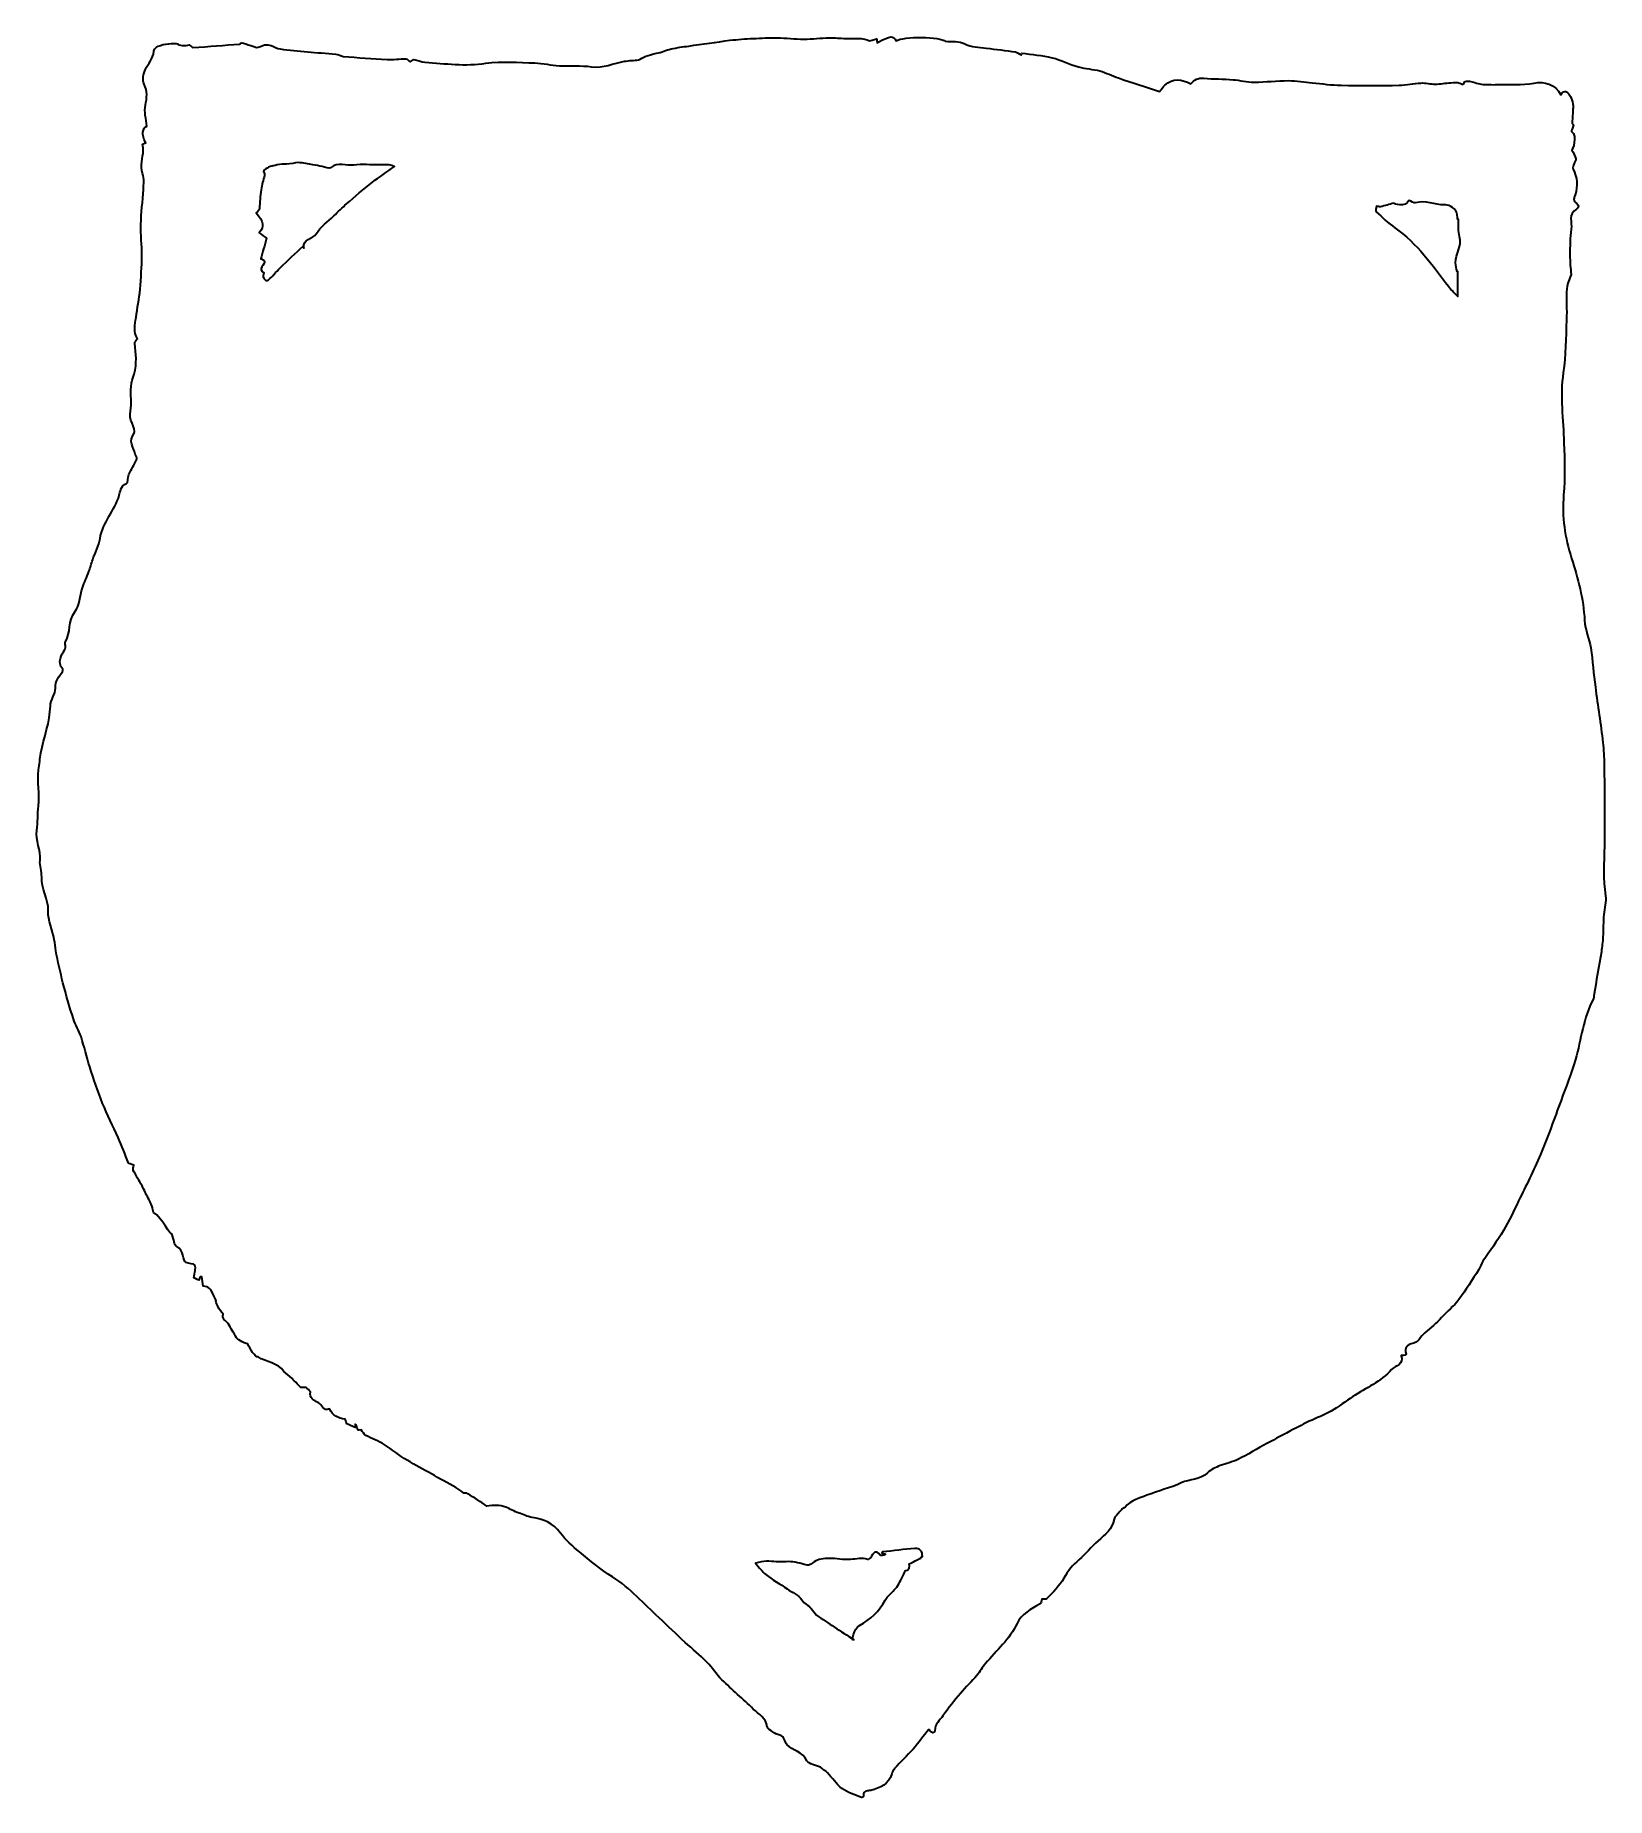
# Model space of a CAD drawing. Header units: millimetres. Extents: x 55.6 to 144.7, y -206.4 to -106.5.
import ezdxf

# ---------------------------------------------------------------- set-up
doc = ezdxf.new("R2010")
doc.units = ezdxf.units.MM
doc.header["$MEASUREMENT"] = 0
doc.layers.add('Layer 1', color=7, linetype='Continuous', lineweight=0)

msp = doc.modelspace()

# ---------------------------------------------------------------- linework, layer by layer
at = {"layer": 'Layer 1', "color": 12, "lineweight": 35, "true_color": 0xe30613}
for points, knots in [([(144.593, -155.272), (144.415, -154.333), (144.519, -153.398), (144.523, -152.46), (144.531, -150.925), (144.533, -149.39), (144.509, -147.854), (144.502, -147.433), (144.483, -147.011), (144.437, -146.592), (144.323, -145.543), (144.145, -144.501), (144.009, -143.454), (143.912, -142.711), (143.864, -141.963), (143.749, -141.224), (143.667, -140.704), (143.428, -140.2), (143.401, -139.682), (143.34, -138.463), (143.024, -137.294), (142.664, -136.158), (142.284, -134.969), (142.109, -133.805), (142.213, -132.562), (142.293, -131.589), (142.261, -130.603), (142.233, -129.624), (142.197, -128.297), (141.99, -126.982), (142.194, -125.642), (142.343, -124.665), (142.337, -123.664), (142.378, -122.673), (142.403, -122.071), (142.359, -121.464), (142.394, -120.864), (142.409, -120.603), (142.545, -120.348), (142.631, -120.075), (142.61, -119.743), (142.566, -119.36), (142.568, -118.977), (142.57, -118.49), (142.576, -117.997), (142.644, -117.515), (142.697, -117.131), (142.453, -116.655), (142.949, -116.374), (143.074, -116.303), (143.08, -116.129), (142.956, -116.056), (142.711, -115.911), (142.806, -115.735), (142.863, -115.558), (143.024, -115.057), (142.991, -114.58), (142.745, -114.108), (142.706, -114.034), (142.77, -113.898), (142.801, -113.796), (142.828, -113.705), (142.926, -113.605), (142.907, -113.533), (142.861, -113.359), (142.763, -113.2), (142.684, -113.03), (142.706, -113.021), (143.022, -112.262), (142.665, -111.97), (142.634, -111.945), (142.725, -111.77), (142.779, -111.602), (142.774, -111.598), (142.694, -111.536), (142.689, -111.532), (142.711, -111.205), (142.75, -110.603), (142.749, -110.604), (142.75, -110.602), (142.752, -110.601), (142.753, -110.6), (142.77, -110.587), (142.674, -110.052), (142.572, -109.931), (142.453, -109.787), (142.257, -109.524), (142.054, -109.892), (141.741, -109.309), (141.108, -109.131), (140.536, -109.231), (139.852, -109.351), (139.14, -109.306), (138.439, -109.323), (138.143, -109.33), (137.845, -109.321), (137.55, -109.301), (137.427, -109.293), (137.308, -109.239), (137.187, -109.206), (137.073, -109.186), (136.975, -109.144), (136.872, -109.134), (136.78, -109.125), (136.606, -109.138), (136.602, -109.162), (136.559, -109.414), (136.468, -109.276), (136.339, -109.236), (136.178, -109.185), (135.99, -109.201), (135.815, -109.212), (135.525, -109.231), (135.237, -109.29), (134.948, -109.293), (134.672, -109.295), (134.395, -109.218), (134.121, -109.231), (133.714, -109.252), (133.309, -109.355), (132.902, -109.362), (131.807, -109.381), (130.711, -109.382), (129.616, -109.36), (129.067, -109.349), (128.519, -109.275), (127.973, -109.224), (127.524, -109.184), (127.078, -109.097), (126.631, -109.097), (125.978, -109.097), (125.327, -109.182), (124.674, -109.182), (124.278, -109.182), (123.881, -109.072), (123.483, -109.042), (122.931, -109.001), (122.375, -109.007), (121.824, -108.96), (121.502, -108.931), (121.272, -109.042), (121.098, -109.278), (120.581, -109.019), (120.085, -108.929), (119.618, -109.355), (119.524, -109.442), (119.449, -109.553), (119.322, -109.704), (118.571, -109.462), (117.777, -109.212), (116.987, -108.947), (116.634, -108.827), (116.301, -108.644), (115.944, -108.546), (115.546, -108.439), (115.12, -108.431), (114.725, -108.318), (114.219, -108.174), (113.74, -107.923), (113.229, -107.8), (112.67, -107.665), (112.088, -107.622), (111.514, -107.539), (111.501, -107.595), (111.485, -107.661), (111.485, -107.662), (111.364, -107.589), (111.266, -107.49), (111.156, -107.473), (110.604, -107.388), (110.048, -107.331), (109.495, -107.251), (109.08, -107.191), (108.665, -107.211), (108.256, -106.996), (107.968, -106.844), (107.569, -106.905), (107.17, -106.866), (106.975, -106.61), (104.766, -106.554), (104.406, -106.85), (104.224, -106.526), (104.117, -106.536), (103.33, -106.947), (103.315, -106.874), (103.3, -106.803), (103.285, -106.73), (103.117, -106.776), (102.95, -106.822), (102.893, -106.837), (102.691, -106.781), (102.555, -106.715), (102.414, -106.707), (102.125, -106.691), (101.833, -106.71), (101.542, -106.705), (101.232, -106.698), (100.921, -106.663), (100.611, -106.671), (100.132, -106.683), (99.655, -106.742), (99.176, -106.742), (98.667, -106.74), (98.157, -106.685), (97.646, -106.671), (97.197, -106.661), (96.745, -106.692), (96.297, -106.71), (95.856, -106.728), (95.417, -106.758), (94.979, -106.813), (94.203, -106.911), (93.428, -107.027), (92.654, -107.136), (92.317, -107.184), (91.979, -107.226), (91.648, -107.3), (91.369, -107.363), (91.104, -107.498), (90.824, -107.545), (90.564, -107.589), (90.111, -107.72), (89.899, -107.881), (89.871, -107.893), (89.831, -107.909), (89.802, -107.921), (89.538, -107.948), (89.272, -107.96), (89.01, -108.001), (88.383, -108.099), (87.809, -108.418), (87.127, -108.313), (86.536, -108.222), (85.92, -108.289), (85.317, -108.253), (84.852, -108.224), (84.392, -108.107), (83.929, -108.094), (83.005, -108.069), (82.064, -107.98), (81.159, -108.114), (79.99, -108.287), (78.853, -108.139), (77.704, -108.048), (77.489, -108.031), (77.281, -107.94), (77.066, -107.908), (77.008, -107.9), (76.938, -107.987), (76.866, -108.036), (76.8, -107.987), (76.712, -107.865), (76.622, -107.863), (76.268, -107.858), (75.912, -107.919), (75.559, -107.901), (74.731, -107.86), (73.906, -107.793), (73.079, -107.724), (72.935, -107.711), (72.798, -107.605), (72.652, -107.591), (72.119, -107.539), (71.584, -107.515), (71.05, -107.468), (70.532, -107.422), (70.013, -107.375), (69.498, -107.302), (69.325, -107.278), (69.167, -107.164), (68.996, -107.113), (68.876, -107.077), (68.739, -107.049), (68.621, -107.075), (68.537, -107.093), (68.236, -107.24), (68.165, -107.221), (67.73, -107.102), (67.285, -106.849), (67.211, -107.023), (66.335, -107.09), (65.478, -107.154), (64.544, -107.225), (64.531, -107.212), (64.435, -107.129), (64.368, -107.07), (64.147, -107.158), (63.711, -107.097), (63.698, -107.013), (63.571, -107.002), (63.455, -106.974), (63.344, -106.988), (62.958, -107.039), (62.391, -107.081), (62.348, -107.433), (62.294, -107.877), (62.03, -108.116), (61.867, -108.453), (61.749, -108.695), (61.687, -109.069), (61.796, -109.29), (62.001, -109.707), (61.951, -110.06), (61.865, -110.484), (61.79, -110.854), (61.906, -111.265), (61.94, -111.683), (61.706, -111.756), (61.63, -112.178), (61.887, -112.618), (61.805, -112.654), (61.724, -112.69), (61.703, -112.699), (61.724, -112.856), (61.749, -112.953), (61.747, -113.049), (61.734, -113.486), (61.536, -113.902), (61.711, -114.364), (61.813, -114.633), (61.77, -114.965), (61.753, -115.267), (61.716, -115.929), (61.626, -116.589), (61.609, -117.251), (61.594, -117.829), (61.672, -118.409), (61.666, -118.988), (61.66, -119.631), (61.624, -120.275), (61.565, -120.916), (61.515, -121.451), (61.407, -121.979), (61.337, -122.513), (61.282, -122.923), (61.164, -123.345), (61.417, -123.715), (61.366, -123.802), (61.256, -123.898), (61.263, -123.985), (61.315, -124.563), (61.415, -125.121), (61.221, -125.717), (61.072, -126.175), (60.993, -126.655), (61.059, -127.132), (61.122, -127.587), (60.865, -128.051), (61.112, -128.508), (61.204, -128.677), (61.308, -128.977), (61.231, -129.073), (60.873, -129.509), (61.189, -129.865), (61.293, -130.248), (61.321, -130.35), (61.406, -130.474), (61.374, -130.547), (61.243, -130.841), (61.06, -131.112), (60.93, -131.406), (60.856, -131.572), (60.887, -131.899), (60.802, -131.926), (60.452, -132.032), (60.437, -132.416), (60.387, -132.584), (60.124, -133.448), (59.453, -134.115), (59.295, -135.024), (59.222, -135.438), (59.018, -135.828), (58.88, -136.23), (58.804, -136.454), (58.75, -136.685), (58.669, -136.907), (58.552, -137.218), (58.4, -137.517), (58.296, -137.833), (58.149, -138.282), (58.145, -138.831), (57.876, -139.179), (57.467, -139.709), (57.66, -140.367), (57.333, -140.884), (57.25, -141.014), (57.435, -141.135), (57.29, -141.359), (57.133, -141.6), (56.84, -142.042), (57.18, -142.434), (57.203, -142.462), (57.196, -142.547), (57.17, -142.58), (56.949, -142.853), (56.766, -143.109), (56.771, -143.514), (56.774, -143.847), (56.489, -144.18), (56.482, -144.516), (56.465, -145.44), (56.114, -146.288), (55.947, -147.177), (55.886, -147.496), (55.867, -147.828), (55.815, -148.145), (55.705, -148.807), (55.912, -149.52), (55.81, -150.184), (55.74, -150.65), (55.787, -151.108), (55.716, -151.569), (55.626, -152.143), (55.971, -152.683), (55.898, -153.277), (55.862, -153.574), (56.002, -153.888), (55.99, -154.192), (55.962, -154.872), (56.38, -155.448), (56.36, -156.144), (56.345, -156.674), (56.591, -157.21), (56.707, -157.748), (56.753, -157.96), (56.745, -158.183), (56.79, -158.396), (56.916, -159.001), (57.041, -159.606), (57.196, -160.203), (57.375, -160.891), (57.572, -161.574), (57.791, -162.25), (57.902, -162.593), (58.105, -162.906), (58.218, -163.249), (58.402, -163.812), (58.529, -164.396), (58.712, -164.961), (58.937, -165.656), (59.171, -166.351), (59.445, -167.029), (59.707, -167.685), (60.031, -168.317), (60.316, -168.965), (60.526, -169.441), (60.715, -169.928), (60.914, -170.409), (60.878, -170.419), (61.071, -170.498), (61.214, -170.529), (61.197, -170.644), (61.142, -170.758), (61.176, -170.826), (61.33, -171.124), (61.512, -171.407), (61.677, -171.699), (61.743, -171.814), (61.79, -171.939), (61.85, -172.058), (61.965, -172.287), (62.092, -172.512), (62.197, -172.747), (62.252, -172.868), (62.269, -173.007), (62.324, -173.208), (62.822, -173.505), (63.303, -174.584), (63.372, -174.422), (63.481, -174.734), (63.501, -175.08), (63.645, -175.143), (64.055, -175.325), (63.99, -175.974), (64.148, -176.048), (64.317, -176.125), (64.635, -176.097), (64.672, -176.196), (64.738, -176.375), (64.646, -176.614), (64.61, -176.908), (64.627, -176.918), (64.76, -176.984), (64.894, -177.054), (64.926, -176.969), (64.948, -176.913), (64.97, -176.856), (65.001, -176.855), (65.032, -176.853), (65.063, -176.852), (65.09, -177.029), (65.115, -177.206), (65.143, -177.389), (65.491, -177.47), (65.496, -177.362), (65.873, -178.197), (65.8, -178.239), (66.057, -178.776), (66.281, -178.97), (66.154, -179.263), (66.443, -179.334), (66.555, -179.504), (66.72, -179.753), (66.857, -180.022), (67.028, -180.32), (67.018, -180.34), (67.404, -180.63), (67.676, -180.66), (67.746, -180.904), (68.103, -181.437), (68.247, -181.397), (68.715, -181.699), (69.37, -181.714), (69.715, -182.223), (69.869, -182.352), (70.025, -182.481), (70.16, -182.594), (70.16, -182.594), (70.572, -183.052), (70.698, -183.122), (70.698, -183.122), (70.941, -183.122), (70.941, -183.122), (70.941, -183.122), (70.978, -183.124), (70.978, -183.124), (71.06, -183.207), (71.143, -183.289), (71.225, -183.372), (71.142, -183.731), (71.424, -183.874), (71.652, -183.976), (71.88, -184.079), (71.927, -184.508), (72.296, -184.333), (72.456, -184.728), (72.784, -184.864), (73.175, -184.922), (73.215, -184.928), (73.235, -185.072), (73.276, -185.187), (73.383, -185.233), (73.56, -185.309), (73.747, -185.39), (73.747, -185.39), (73.747, -185.208), (73.747, -185.208), (73.918, -185.253), (73.758, -185.652), (74.088, -185.527), (74.177, -185.636), (74.246, -185.78), (74.36, -185.843), (74.698, -186.029), (75.071, -186.156), (75.399, -186.356), (75.845, -186.629), (76.244, -186.979), (76.694, -187.243), (77.603, -187.777), (78.536, -188.274), (79.456, -188.793), (79.609, -188.878), (79.743, -188.995), (79.904, -189.111), (79.949, -189.115), (80.062, -189.095), (80.134, -189.14), (80.499, -189.364), (80.854, -189.607), (81.212, -189.843), (81.581, -189.793), (81.956, -189.783), (82.284, -189.902), (82.537, -189.995), (82.753, -190.158), (83.039, -190.237), (83.267, -190.302), (83.508, -190.446), (83.772, -190.484), (84.405, -190.573), (84.962, -190.798), (85.373, -191.354), (85.677, -191.765), (86.057, -192.114), (86.451, -192.441), (87.053, -192.941), (87.671, -193.432), (88.329, -193.852), (89.335, -194.494), (90.11, -195.381), (90.972, -196.178), (91.467, -196.638), (91.954, -197.108), (92.451, -197.567), (92.854, -197.939), (93.287, -198.284), (93.672, -198.675), (93.98, -198.986), (94.211, -199.375), (94.524, -199.682), (95.102, -200.25), (95.737, -200.761), (96.304, -201.34), (96.599, -201.641), (97.056, -201.834), (97.094, -202.358), (97.102, -202.452), (97.272, -202.548), (97.382, -202.618), (97.515, -202.701), (97.658, -202.783), (97.808, -202.819), (98.099, -202.888), (98.052, -203.19), (98.211, -203.354), (98.55, -203.704), (99.099, -203.758), (99.346, -204.267), (99.44, -204.465), (99.847, -204.513), (100.111, -204.628), (100.224, -204.759), (100.388, -204.831), (100.505, -204.95), (100.785, -205.238), (101.004, -205.601), (101.321, -205.834), (101.644, -206.072), (102.053, -206.192), (102.429, -206.353), (102.457, -206.364), (102.56, -206.29), (102.557, -206.269), (102.487, -205.911), (102.821, -205.985), (102.955, -205.952), (103.506, -205.813), (103.969, -205.603), (104.153, -205.013), (104.187, -204.903), (104.235, -204.797), (104.313, -204.711), (104.654, -204.336), (105.024, -203.985), (105.359, -203.604), (105.667, -203.254), (105.946, -202.877), (106.249, -202.497), (106.409, -202.73), (106.604, -202.732), (106.597, -202.565), (106.581, -202.173), (106.872, -201.985), (107.048, -201.729), (107.354, -201.289), (107.693, -200.869), (108.038, -200.459), (108.335, -200.105), (108.669, -199.783), (108.97, -199.433), (109.15, -199.223), (109.28, -198.97), (109.46, -198.76), (110.089, -198.027), (110.825, -197.38), (111.25, -196.492), (111.507, -195.953), (112.023, -195.672), (112.549, -195.387), (112.618, -195.35), (112.611, -195.224), (112.644, -195.111), (112.715, -195.108), (112.882, -195.148), (112.939, -195.087), (113.28, -194.717), (113.666, -194.363), (113.899, -193.929), (114.115, -193.527), (114.405, -193.175), (114.757, -192.884), (115.145, -192.564), (115.447, -192.137), (115.834, -191.813), (116.243, -191.471), (116.642, -191.147), (116.741, -190.585), (116.749, -190.545), (116.765, -190.505), (116.792, -190.474), (116.916, -190.331), (117.044, -190.192), (117.17, -190.052), (117.185, -189.956), (117.325, -189.967), (117.371, -189.907), (117.682, -189.499), (118.165, -189.405), (118.597, -189.232), (119.239, -188.975), (119.924, -188.816), (120.552, -188.53), (121.039, -188.308), (121.62, -188.366), (122.042, -187.954), (122.233, -187.769), (122.508, -187.654), (122.761, -187.55), (123.089, -187.415), (123.451, -187.358), (123.764, -187.202), (124.323, -186.927), (124.853, -186.598), (125.399, -186.3), (125.889, -186.031), (126.385, -185.77), (126.88, -185.51), (127.185, -185.348), (127.492, -185.188), (127.805, -185.039), (128.215, -184.845), (128.649, -184.69), (129.042, -184.465), (129.467, -184.221), (129.851, -183.904), (130.266, -183.64), (131.022, -183.16), (131.851, -182.788), (132.469, -182.111), (132.686, -181.872), (133.187, -181.846), (133.017, -181.309), (133.134, -181.349), (133.319, -181.261), (133.296, -181.218), (133.115, -180.886), (133.466, -180.661), (133.579, -180.651), (134.003, -180.612), (134.104, -180.231), (134.353, -180.022), (134.679, -179.75), (135.013, -179.487), (135.292, -179.167), (135.597, -178.817), (136.002, -178.527), (136.276, -178.149), (136.677, -177.598), (137.037, -177.017), (137.405, -176.443), (137.498, -176.297), (137.537, -176.119), (137.633, -175.977), (138.02, -175.392), (138.449, -174.833), (138.809, -174.232), (139.13, -173.696), (139.384, -173.122), (139.658, -172.558), (140.081, -171.688), (140.528, -170.826), (140.902, -169.935), (141.326, -168.926), (141.687, -167.891), (142.065, -166.863), (142.348, -166.095), (142.652, -165.333), (142.879, -164.548), (143.211, -163.4), (143.314, -162.183), (143.901, -161.109), (143.926, -161.062), (143.911, -160.996), (143.92, -160.939), (144.063, -160.107), (144.212, -159.274), (144.349, -158.441), (144.395, -158.164), (144.423, -157.881), (144.439, -157.601), (144.462, -157.176), (144.458, -156.75), (144.486, -156.326), (144.511, -155.972), (144.656, -155.604), (144.593, -155.272)], [0, 0, 0, 0, 1, 1, 1, 2, 2, 2, 3, 3, 3, 4, 4, 4, 5, 5, 5, 6, 6, 6, 7, 7, 7, 8, 8, 8, 9, 9, 9, 10, 10, 10, 11, 11, 11, 12, 12, 12, 13, 13, 13, 14, 14, 14, 15, 15, 15, 16, 16, 16, 17, 17, 17, 18, 18, 18, 19, 19, 19, 20, 20, 20, 21, 21, 21, 22, 22, 22, 23, 23, 23, 24, 24, 24, 25, 25, 25, 26, 26, 26, 27, 27, 27, 28, 28, 28, 29, 29, 29, 30, 30, 30, 31, 31, 31, 32, 32, 32, 33, 33, 33, 34, 34, 34, 35, 35, 35, 36, 36, 36, 37, 37, 37, 38, 38, 38, 39, 39, 39, 40, 40, 40, 41, 41, 41, 42, 42, 42, 43, 43, 43, 44, 44, 44, 45, 45, 45, 46, 46, 46, 47, 47, 47, 48, 48, 48, 49, 49, 49, 50, 50, 50, 51, 51, 51, 52, 52, 52, 53, 53, 53, 54, 54, 54, 55, 55, 55, 56, 56, 56, 57, 57, 57, 58, 58, 58, 59, 59, 59, 60, 60, 60, 61, 61, 61, 62, 62, 62, 63, 63, 63, 64, 64, 64, 65, 65, 65, 66, 66, 66, 67, 67, 67, 68, 68, 68, 69, 69, 69, 70, 70, 70, 71, 71, 71, 72, 72, 72, 73, 73, 73, 74, 74, 74, 75, 75, 75, 76, 76, 76, 77, 77, 77, 78, 78, 78, 79, 79, 79, 80, 80, 80, 81, 81, 81, 82, 82, 82, 83, 83, 83, 84, 84, 84, 85, 85, 85, 86, 86, 86, 87, 87, 87, 88, 88, 88, 89, 89, 89, 90, 90, 90, 91, 91, 91, 92, 92, 92, 93, 93, 93, 94, 94, 94, 95, 95, 95, 96, 96, 96, 97, 97, 97, 98, 98, 98, 99, 99, 99, 100, 100, 100, 101, 101, 101, 102, 102, 102, 103, 103, 103, 104, 104, 104, 105, 105, 105, 106, 106, 106, 107, 107, 107, 108, 108, 108, 109, 109, 109, 110, 110, 110, 111, 111, 111, 112, 112, 112, 113, 113, 113, 114, 114, 114, 115, 115, 115, 116, 116, 116, 117, 117, 117, 118, 118, 118, 119, 119, 119, 120, 120, 120, 121, 121, 121, 122, 122, 122, 123, 123, 123, 124, 124, 124, 125, 125, 125, 126, 126, 126, 127, 127, 127, 128, 128, 128, 129, 129, 129, 130, 130, 130, 131, 131, 131, 132, 132, 132, 133, 133, 133, 134, 134, 134, 135, 135, 135, 136, 136, 136, 137, 137, 137, 138, 138, 138, 139, 139, 139, 140, 140, 140, 141, 141, 141, 142, 142, 142, 143, 143, 143, 144, 144, 144, 145, 145, 145, 146, 146, 146, 147, 147, 147, 148, 148, 148, 149, 149, 149, 150, 150, 150, 151, 151, 151, 152, 152, 152, 153, 153, 153, 154, 154, 154, 155, 155, 155, 156, 156, 156, 157, 157, 157, 158, 158, 158, 159, 159, 159, 160, 160, 160, 161, 161, 161, 162, 162, 162, 163, 163, 163, 164, 164, 164, 165, 165, 165, 166, 166, 166, 167, 167, 167, 168, 168, 168, 169, 169, 169, 170, 170, 170, 171, 171, 171, 172, 172, 172, 173, 173, 173, 174, 174, 174, 175, 175, 175, 176, 176, 176, 177, 177, 177, 178, 178, 178, 179, 179, 179, 180, 180, 180, 181, 181, 181, 182, 182, 182, 183, 183, 183, 184, 184, 184, 185, 185, 185, 186, 186, 186, 187, 187, 187, 188, 188, 188, 189, 189, 189, 190, 190, 190, 191, 191, 191, 192, 192, 192, 193, 193, 193, 194, 194, 194, 195, 195, 195, 196, 196, 196, 197, 197, 197, 198, 198, 198, 199, 199, 199, 200, 200, 200, 201, 201, 201, 202, 202, 202, 203, 203, 203, 204, 204, 204, 205, 205, 205, 206, 206, 206, 207, 207, 207, 208, 208, 208, 209, 209, 209, 210, 210, 210, 211, 211, 211, 212, 212, 212, 213, 213, 213, 214, 214, 214, 215, 215, 215, 216, 216, 216, 217, 217, 217, 218, 218, 218, 219, 219, 219, 220, 220, 220, 221, 221, 221, 222, 222, 222, 223, 223, 223, 224, 224, 224, 225, 225, 225, 226, 226, 226, 227, 227, 227, 228, 228, 228, 229, 229, 229, 230, 230, 230, 231, 231, 231, 232, 232, 232, 233, 233, 233, 234, 234, 234, 235, 235, 235, 236, 236, 236, 237, 237, 237, 238, 238, 238, 239, 239, 239, 240, 240, 240, 241, 241, 241, 242, 242, 242, 243, 243, 243, 244, 244, 244, 245, 245, 245, 246, 246, 246, 247, 247, 247, 248, 248, 248, 249, 249, 249, 250, 250, 250, 251, 251, 251, 252, 252, 252, 253, 253, 253, 254, 254, 254, 255, 255, 255, 256, 256, 256, 257, 257, 257, 258, 258, 258, 259, 259, 259, 260, 260, 260, 261, 261, 261, 262, 262, 262, 262]), ([(74.724, -114.853), (74.22, -115.238), (73.745, -115.665), (73.268, -116.077), (73.016, -116.295), (72.778, -116.529), (72.536, -116.759), (72.196, -117.082), (71.784, -117.371), (71.556, -117.763), (71.364, -118.092), (70.756, -118.03), (70.85, -118.578), (70.826, -118.524), (70.801, -118.47), (70.799, -118.465), (70.369, -118.875), (69.923, -119.291), (69.486, -119.716), (69.263, -119.934), (69.075, -120.193), (68.832, -120.385), (68.624, -120.554), (68.44, -120.122), (68.595, -119.998), (68.186, -119.746), (68.665, -119.556), (68.604, -119.279), (68.564, -119.262), (68.483, -119.226), (68.407, -119.194), (68.512, -118.811), (68.615, -118.433), (68.729, -118.017), (68.632, -117.945), (68.473, -117.828), (68.316, -117.714), (68.619, -117.383), (68.579, -117.047), (68.135, -116.589), (68.236, -116.516), (68.361, -116.357), (68.324, -116.348), (68.354, -115.991), (68.367, -115.631), (68.419, -115.277), (68.459, -115.003), (68.549, -114.735), (68.61, -114.463), (68.622, -114.411), (68.606, -114.332), (68.573, -114.292), (68.505, -114.21), (68.785, -113.984), (69.016, -113.942), (69.016, -113.942), (69.582, -113.804), (69.855, -113.821), (70.098, -113.836), (70.349, -113.754), (70.522, -113.725), (70.826, -113.776), (71.091, -113.819), (71.355, -113.864), (71.531, -113.894), (71.705, -113.928), (71.879, -113.958), (72.044, -113.987), (72.273, -114.098), (72.361, -114.027), (72.778, -113.7), (73.239, -113.94), (73.67, -113.882), (74.141, -113.819), (74.626, -113.87), (75.105, -113.87), (75.296, -113.87), (75.488, -113.855), (75.678, -113.87), (75.781, -113.876), (75.88, -113.932), (75.981, -113.965), (75.534, -114.28), (75.119, -114.552), (74.724, -114.853)], [0, 0, 0, 0, 1, 1, 1, 2, 2, 2, 3, 3, 3, 4, 4, 4, 5, 5, 5, 6, 6, 6, 7, 7, 7, 8, 8, 8, 9, 9, 9, 10, 10, 10, 11, 11, 11, 12, 12, 12, 13, 13, 13, 14, 14, 14, 15, 15, 15, 16, 16, 16, 17, 17, 17, 18, 18, 18, 19, 19, 19, 20, 20, 20, 21, 21, 21, 22, 22, 22, 23, 23, 23, 24, 24, 24, 25, 25, 25, 26, 26, 26, 27, 27, 27, 28, 28, 28, 28]), ([(136.096, -119.41), (136.099, -119.575), (136.147, -119.74), (136.174, -119.903), (136.187, -119.902), (136.201, -119.901), (136.215, -119.9), (136.215, -119.9), (136.215, -121.334), (136.215, -121.334), (136.015, -121.112), (135.838, -120.94), (135.689, -120.746), (134.77, -119.556), (133.914, -118.313), (132.654, -117.432), (132.275, -117.167), (131.937, -116.841), (131.598, -116.523), (131.546, -116.474), (131.598, -116.316), (131.603, -116.209), (131.685, -116.221), (131.771, -116.256), (131.846, -116.24), (132.093, -116.185), (132.334, -116.11), (132.591, -116.039), (132.595, -116.061), (133.236, -116.325), (133.452, -115.882), (133.587, -115.931), (133.728, -116.041), (133.83, -116.012), (134.393, -115.857), (134.914, -116.159), (135.462, -116.134), (135.624, -116.127), (136.009, -116.224), (136.169, -116.588), (136.218, -116.704), (136.15, -117.037), (136.261, -116.962), (136.276, -117.305), (136.231, -117.634), (136.316, -117.925), (136.476, -118.47), (136.084, -118.906), (136.096, -119.41)], [0, 0, 0, 0, 1, 1, 1, 2, 2, 2, 3, 3, 3, 4, 4, 4, 5, 5, 5, 6, 6, 6, 7, 7, 7, 8, 8, 8, 9, 9, 9, 10, 10, 10, 11, 11, 11, 12, 12, 12, 13, 13, 13, 14, 14, 14, 15, 15, 15, 16, 16, 16, 16]), ([(105.812, -192.716), (105.804, -192.743), (105.797, -192.768), (105.791, -192.795), (105.579, -192.9), (105.367, -193.004), (105.143, -193.115), (105.212, -193.237), (105.103, -193.528), (104.924, -193.5), (104.789, -193.771), (104.67, -194.078), (104.492, -194.344), (104.338, -194.574), (104.114, -194.757), (103.924, -194.963), (103.876, -195.014), (103.814, -195.111), (103.781, -195.173), (103.441, -195.801), (102.945, -196.271), (102.318, -196.613), (102.024, -196.774), (101.802, -197.537), (102.005, -197.421), (101.247, -196.924), (100.542, -196.461), (99.887, -196.031), (99.77, -195.882), (99.677, -195.765), (99.586, -195.646), (99.439, -195.453), (99.201, -195.389), (99.051, -195.154), (98.875, -194.879), (98.505, -194.729), (98.215, -194.531), (97.815, -194.259), (97.398, -194.01), (97.013, -193.718), (96.812, -193.565), (96.662, -193.342), (96.424, -193.082), (96.655, -193.038), (96.854, -192.97), (97.053, -192.97), (97.425, -192.969), (97.792, -193.025), (98.171, -192.995), (98.505, -192.969), (98.863, -193.053), (99.189, -193.157), (99.45, -193.24), (99.556, -193.142), (99.754, -193), (99.971, -192.844), (100.309, -192.818), (100.596, -192.81), (101.003, -192.798), (101.416, -192.898), (101.82, -192.87), (102.144, -192.847), (102.457, -192.738), (102.785, -192.871), (102.829, -192.888), (102.961, -192.762), (103.009, -192.678), (103.151, -192.436), (103.276, -192.323), (103.484, -192.625), (103.521, -192.679), (103.672, -192.655), (103.786, -192.573), (103.719, -192.546), (103.651, -192.518), (103.583, -192.49), (103.598, -192.472), (103.611, -192.443), (103.627, -192.441), (104.239, -192.371), (104.85, -192.291), (105.465, -192.246), (105.753, -192.224), (105.894, -192.412), (105.885, -192.701), (105.86, -192.707), (105.836, -192.713), (105.812, -192.716)], [0, 0, 0, 0, 1, 1, 1, 2, 2, 2, 3, 3, 3, 4, 4, 4, 5, 5, 5, 6, 6, 6, 7, 7, 7, 8, 8, 8, 9, 9, 9, 10, 10, 10, 11, 11, 11, 12, 12, 12, 13, 13, 13, 14, 14, 14, 15, 15, 15, 16, 16, 16, 17, 17, 17, 18, 18, 18, 19, 19, 19, 20, 20, 20, 21, 21, 21, 22, 22, 22, 23, 23, 23, 24, 24, 24, 25, 25, 25, 26, 26, 26, 27, 27, 27, 28, 28, 28, 29, 29, 29, 29])]:
    msp.add_open_spline(points, degree=3, knots=knots, dxfattribs=at)

doc.saveas('drawing.dxf')
